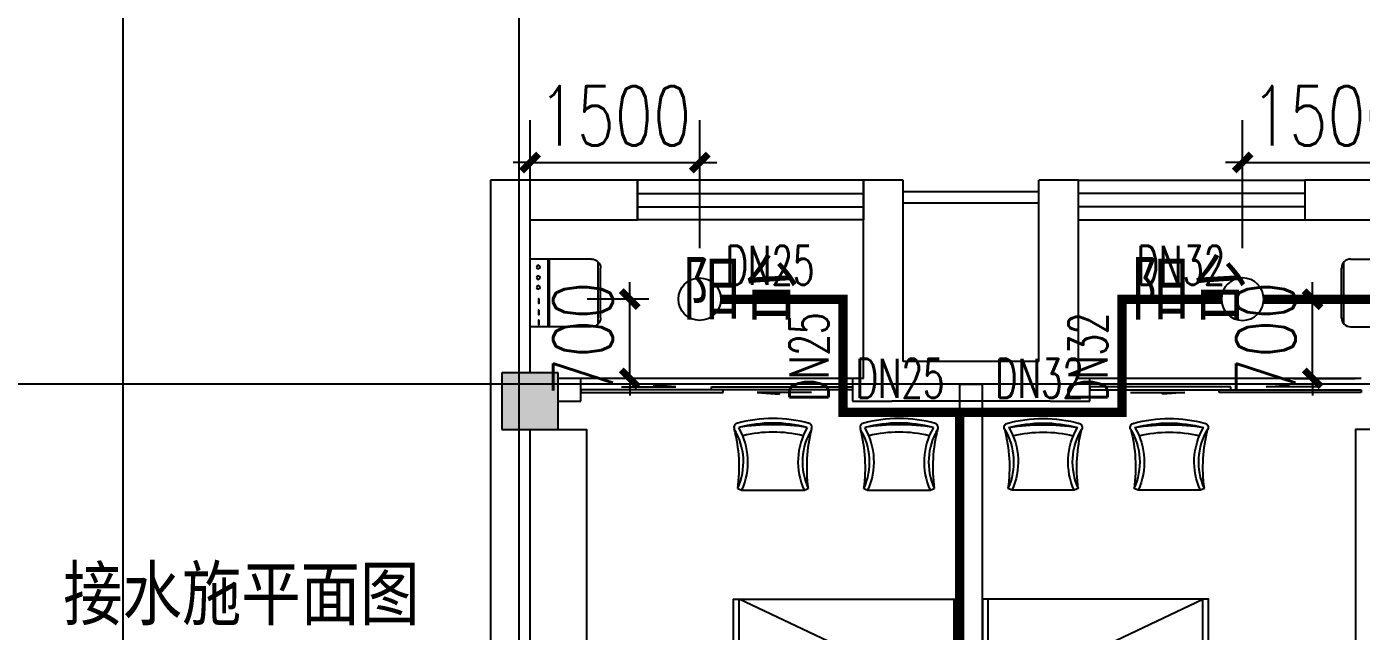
# Model space of a CAD drawing. Extents: x 0 to 2838408, y -923048 to 203859.
# Drawn here: x 2736413 to 2748213, y -333359 to -328018 of the extents above; entities that cross this region are included whole.
import ezdxf

# ---------------------------------------------------------------- set-up
doc = ezdxf.new("R2010")
doc.units = 0
doc.header["$LTSCALE"] = 1000
for name, color, linetype in [('A-Fixt', 81, 'Continuous'), ('COLUMN', 9, 'Continuous'), ('DIM_喷淋', 3, 'Continuous'), ('DOTE', 8, 'Continuous'), ('E2-栏杆', 92, 'Continuous'), ('EQUIP_喷头', 7, 'Continuous'), ('PIPE-喷淋', 6, 'Continuous'), ('PUB_HATCH', 8, 'Continuous'), ('PUB_TEXT', 7, 'Continuous'), ('TEXT_喷淋', 7, 'Continuous'), ('TWT_DIM', 3, 'Continuous'), ('WALL', 9, 'Continuous'), ('WINDOW', 4, 'Continuous'), ('XREF', 8, 'Continuous'), ('配景', 3, 'Continuous')]:
    doc.layers.add(name, color=color, linetype=linetype)
doc.styles.add('_TCH_DIM_T3', font='SIMPLEX', dxfattribs={"width": 0.75, "bigfont": 'HZTXT'})
doc.styles.add('_TWT_PIPEDN', font='SIMPLEX', dxfattribs={"width": 0.8, "height": 2.3, "bigfont": 'HZTXT'})
doc.styles.get("Standard").update_dxf_attribs({"font": 'geniso.shx', "bigfont": 'hztxt.shx'})
doc.dimstyles.new('_TWT_ARCH&&150', dxfattribs={"dimtxt": 525, "dimasz": 150, "dimexe": 375, "dimexo": 450, "dimgap": 150, "dimtad": 1, "dimdec": 0, "dimzin": 0, "dimdsep": 46, "dimtxsty": '_TCH_DIM_T3', "dimblk": 'ARCHTICK', "dimcen": 0.09, "dimclrt": 7, "dimazin": 2, "dimtfac": 1, "dimtdec": 0, "dimtix": 1, "dimtmove": 2, "dimatfit": 3, "dimfxl": 1, "dimtolj": 1, "dimtzin": 0, "dimarcsym": 0})

# ---------------------------------------------------------------- blocks, each defined once
blk = doc.blocks.new('单人床')
at = {"layer": 'A-Fixt'}
for p, q in [((47774, 13973), (48674, 13973)), ((47774, 12073), (48674, 13973)), ((47774, 12073), (48674, 12073))]:
    blk.add_line(p, q, dxfattribs=at)
blk.add_lwpolyline([(47774, 14023), (48674, 14023), (48674, 12023), (47774, 12023), (47774, 14023)], dxfattribs=at)
blk = doc.blocks.new('CH_AP01')
for p, q in [((-311, 17), (-275, 0)), ((-275, 0), (275, 0)), ((275, 0), (311, 17))]:
    blk.add_line(p, q)
for centre, radius, start, end in [((-307, 555), 37.8, 100.1859, 202.8359), ((0, -579), 1213, 74.7104, 105.2896), ((0, -579), 1173, 75.0287, 104.9713), ((307, 555), 37.8, 337.1641, 79.8141), ((-1658, 202), 1360, 352.1659, 14.4283), ((-824, 250), 563, 335.5038, 31.0903), ((0, -1278), 1857, 80.611, 99.389), ((-824, 250), 603, 335.5038, 30.2691), ((0, -579), 1093, 75.8767, 104.1233), ((824, 250), 603, 149.7309, 204.4962), ((824, 250), 563, 148.9097, 204.4962), ((1658, 202), 1360, 165.5717, 187.8341)]:
    blk.add_arc(centre, radius, start, end)
blk = doc.blocks.new('A$C61295E98')
at = {"color": 3}
for p, q in [((544, 598), (0, 598)), ((0, 598), (0, 0)), ((161, 598), (161, 0)), ((170, 0), (170, 598)), ((603, 572), (603, 26)), ((624, 518), (624, 80)), ((544, 0), (0, 0))]:
    blk.add_line(p, q, dxfattribs=at)
for points in [[(82, 540), (75, 540), (75, 577), (82, 577)], [(82, 453), (75, 453), (75, 490), (82, 490)], [(82, 353), (75, 353), (75, 389), (82, 389)]]:
    blk.add_lwpolyline(points, close=True, dxfattribs=at)
for centre in [(74, 250), (74, 164), (74, 71)]:
    blk.add_circle(centre, 15.7, dxfattribs=at)
for centre, start, end in [((544, 518), 360, 90), ((544, 80), 270, 0)]:
    blk.add_arc(centre, 80, start, end, dxfattribs=at)
blk = doc.blocks.new('宿舍')
at = {"layer": 'A-Fixt'}
for p, q in [((47854, 13802), (48354, 15702)), ((48354, 13802), (47854, 15702)), ((47854, 13802), (48354, 13802))]:
    blk.add_line(p, q, dxfattribs=at)
for points in [[(47854, 8602), (48354, 8602), (48354, 15702), (47854, 15702)], [(47854, 10676), (47970, 10676), (47970, 11743), (47854, 11743)]]:
    blk.add_lwpolyline(points, close=True, dxfattribs=at)
at = {"xscale": -1, "rotation": 90}
for p in [(63677, 60475), (63677, 58775)]:
    blk.add_blockref('单人床', p, dxfattribs=at)
at = {"layer": 'A-Fixt', "xscale": -1, "rotation": 180}
for p in [(50002, 9140), (51117, 9140)]:
    blk.add_blockref('CH_AP01', p, dxfattribs=at)
at = {"layer": '配景', "color": 252}
blk.add_blockref('A$C61295E98', (47854, 7097), dxfattribs=at)
blk = doc.blocks.new('$WINLIB2D$00000001')
at = {"color": 0}
for points in [[(-0.5, 0.5), (-0.5, -0.5)], [(-0.5, 0.5), (0.5, 0.5)], [(0.5, -0.5), (0.5, 0.5)], [(0.5, 0.1667), (-0.5, 0.1667)], [(0.5, -0.1667), (-0.5, -0.1667)], [(-0.5, -0.5), (0.5, -0.5)]]:
    blk.add_lwpolyline(points, dxfattribs=at)
blk = doc.blocks.new('$DorLib2D$00000131')
at = {"color": 0, "linetype": 'Continuous'}
for p, q in [((0.15, 0.125), (0.2319, 0.1973)), ((0.2319, 0.1973), (0.2319, 0.125)), ((-0.5, 0.125), (-0.5, 0)), ((0.0192, 0.125), (-0.5, 0.125)), ((0.0192, 0), (0.0192, 0.125)), ((0.35, 0.125), (0.15, 0.125)), ((-0.5, 0), (0.0192, 0)), ((-0.024, 0), (0.5, 0)), ((-0.024, -0.125), (-0.024, 0)), ((0.5, 0), (0.5, -0.125)), ((-0.35, -0.125), (-0.15, -0.125)), ((-0.2319, -0.1973), (-0.2319, -0.125)), ((-0.15, -0.125), (-0.2319, -0.1973)), ((0.5, -0.125), (-0.024, -0.125))]:
    blk.add_line(p, q, dxfattribs=at)
blk = doc.blocks.new('2F1')
at = {"layer": 'PUB_HATCH'}
blk.add_hatch(color=256, dxfattribs=at).paths.add_polyline_path([(2404566.7, -331075.2), (2404566.7, -331575.2), (2405066.7, -331575.2), (2405066.7, -331075.2)])
at = {"layer": 'COLUMN'}
for p, q in [((2404566.7, -331075.2), (2404566.7, -331575.2)), ((2405066.7, -331075.2), (2404566.7, -331075.2)), ((2405066.7, -331575.2), (2405066.7, -331075.2)), ((2404566.7, -331575.2), (2405066.7, -331575.2))]:
    blk.add_line(p, q, dxfattribs=at)
at = {"layer": 'DOTE'}
for p, q in [((2401216.7, -327575.2), (2401216.7, -410775.2)), ((2404716.7, -327575.2), (2404716.7, -410775.2)), ((2453916.7, -331175.2), (2343216.7, -331175.2)), ((2453916.7, -331175.2), (2343216.7, -331175.2))]:
    blk.add_line(p, q, dxfattribs=at)
at = {"layer": 'E2-栏杆'}
for points in [[(2408116.7, -329475.2), (2409316.7, -329475.2)], [(2408116.7, -329575.2), (2409316.7, -329575.2)]]:
    blk.add_lwpolyline(points, dxfattribs=at)
at = {"layer": 'WALL'}
for p, q in [((2405766.7, -329375.2), (2404466.7, -329375.2)), ((2404466.7, -329375.2), (2404466.7, -331325.2)), ((2405766.7, -329725.2), (2405766.7, -329375.2)), ((2408116.7, -329375.2), (2407766.7, -329375.2)), ((2407766.7, -329375.2), (2407766.7, -329725.2)), ((2408116.7, -330975.2), (2408116.7, -329375.2)), ((2409316.7, -330975.2), (2409316.7, -329375.2)), ((2409666.7, -329375.2), (2409316.7, -329375.2)), ((2409666.7, -329725.2), (2409666.7, -329375.2)), ((2412716.7, -329375.2), (2411666.7, -329375.2)), ((2411666.7, -329375.2), (2411666.7, -329725.2)), ((2404816.7, -329725.2), (2405766.7, -329725.2)), ((2404816.7, -329725.2), (2404816.7, -331075.2)), ((2407766.7, -331125.2), (2407766.7, -329725.2)), ((2409666.7, -331125.2), (2409666.7, -329725.2)), ((2411666.7, -329725.2), (2412616.7, -329725.2)), ((2409316.7, -330975.2), (2408116.7, -330975.2)), ((2405266.7, -331125.2), (2405066.7, -331125.2)), ((2405266.7, -331325.2), (2405266.7, -331125.2)), ((2407766.7, -331125.2), (2407666.7, -331125.2)), ((2407666.7, -331125.2), (2407666.7, -331325.2)), ((2408616.7, -336275.2), (2408616.7, -331175.2)), ((2408616.7, -331175.2), (2408816.7, -331175.2)), ((2408816.7, -336275.2), (2408816.7, -331175.2)), ((2409766.7, -331125.2), (2409666.7, -331125.2)), ((2409766.7, -331325.2), (2409766.7, -331125.2)), ((2404466.7, -331325.2), (2404466.7, -333775.2)), ((2405066.7, -331325.2), (2405266.7, -331325.2)), ((2407666.7, -331325.2), (2408016.7, -331325.2)), ((2409416.7, -331325.2), (2408016.7, -331325.2)), ((2409416.7, -331325.2), (2409766.7, -331325.2)), ((2404816.7, -331575.2), (2404816.7, -333875.2))]:
    blk.add_line(p, q, dxfattribs=at)
at = {"layer": 'WINDOW'}
for p, q in [((2407666.7, -331125.2), (2405266.7, -331125.2)), ((2412166.7, -331125.2), (2409766.7, -331125.2))]:
    blk.add_line(p, q, dxfattribs=at)
at = {"xscale": -1, "rotation": 180}
blk.add_blockref('宿舍', (2356962.9, -322973.6), dxfattribs=at)
at = {"rotation": 180}
blk.add_blockref('宿舍', (2460470.6, -322973.6), dxfattribs=at)
at = {"layer": 'WINDOW', "rotation": 180}
for name, p, xscale, yscale, zscale in [('$WINLIB2D$00000001', (2406766.7, -329550.2), 2000, 350, 2000), ('$WINLIB2D$00000001', (2410666.7, -329550.2), -2000, 350, -2000), ('$DorLib2D$00000131', (2406466.7, -331225.2), 2400, -200, 2400), ('$DorLib2D$00000131', (2410966.7, -331225.2), -2400, -200, -2400)]:
    blk.add_blockref(name, p, dxfattribs=dict(at, xscale=xscale, yscale=yscale, zscale=zscale))
at = {"layer": 'PUB_TEXT'}
for p in [(2406162.1, -330607.1), (2410129.2, -330607.1)]:
    blk.add_text('阳台', height=525, dxfattribs=at).set_placement(p)
blk = doc.blocks.new('_ArchTick')
at = {"color": 0, "linetype": 'ByBlock', "const_width": 0.4}
blk.add_lwpolyline([(-0.5, -0.5), (0.5, 0.5)], dxfattribs=at)
blk = doc.blocks.new('*D1844')
at = {"layer": 'Defpoints', "color": 0, "linetype": 'ByBlock', "transparency": 16777216}
for p in [(2742363, -329218), (2740863, -330425), (2742363, -330425)]:
    blk.add_point(p, dxfattribs=at)
at = {"layer": 'TWT_DIM', "color": 0, "linetype": 'ByBlock', "lineweight": -2, "transparency": 16777216}
for p, q in [((2740863, -329975), (2740863, -328843)), ((2742363, -329975), (2742363, -328843)), ((2740863, -329218), (2740713, -329218)), ((2740863, -329218), (2742363, -329218)), ((2742363, -329218), (2742513, -329218))]:
    blk.add_line(p, q, dxfattribs=at)
at = {"layer": 'TWT_DIM', "color": 0, "linetype": 'ByBlock', "lineweight": -2, "transparency": 16777216, "xscale": 150, "yscale": 150, "zscale": 150}
blk.add_blockref('_ArchTick', (2740863, -329218), dxfattribs=at)
at = {"layer": 'TWT_DIM', "color": 0, "linetype": 'ByBlock', "lineweight": -2, "transparency": 16777216, "xscale": 150, "yscale": 150, "zscale": 150, "rotation": 180}
blk.add_blockref('_ArchTick', (2742363, -329218), dxfattribs=at)
at = {"layer": 'TWT_DIM', "color": 7, "linetype": 'ByBlock', "transparency": 16777216, "insert": (2741613, -328805), "char_height": 525, "attachment_point": 5, "style": '_TCH_DIM_T3'}
blk.add_mtext('\\A1;1500', dxfattribs=at)
blk = doc.blocks.new('*D1845')
at = {"layer": 'Defpoints', "color": 0, "linetype": 'ByBlock', "transparency": 16777216}
for p in [(2741744, -330425), (2742363, -330425), (2742363, -331125)]:
    blk.add_point(p, dxfattribs=at)
at = {"layer": 'TWT_DIM', "color": 0, "linetype": 'ByBlock', "lineweight": -2, "transparency": 16777216}
for p, q in [((2741744, -330425), (2741744, -330275)), ((2741913, -330425), (2741369, -330425)), ((2741744, -331125), (2741744, -330425)), ((2741913, -331125), (2741369, -331125)), ((2741744, -331125), (2741744, -331275))]:
    blk.add_line(p, q, dxfattribs=at)
at = {"layer": 'TWT_DIM', "color": 0, "linetype": 'ByBlock', "lineweight": -2, "transparency": 16777216, "xscale": 150, "yscale": 150, "zscale": 150}
for p, rotation in [((2741744, -330425), 270), ((2741744, -331125), 90)]:
    blk.add_blockref('_ArchTick', p, dxfattribs=dict(at, rotation=rotation))
at = {"layer": 'TWT_DIM', "color": 7, "linetype": 'ByBlock', "transparency": 16777216, "insert": (2741331, -330775), "char_height": 525, "attachment_point": 5, "rotation": 90, "style": '_TCH_DIM_T3'}
blk.add_mtext('\\A1;700', dxfattribs=at)
blk = doc.blocks.new('*D1848')
at = {"layer": 'Defpoints', "color": 0, "linetype": 'ByBlock', "transparency": 16777216}
for p in [(2748663, -329218), (2747163, -330425), (2748663, -330425)]:
    blk.add_point(p, dxfattribs=at)
at = {"layer": 'TWT_DIM', "color": 0, "linetype": 'ByBlock', "lineweight": -2, "transparency": 16777216}
for p, q in [((2747163, -329975), (2747163, -328843)), ((2748663, -329975), (2748663, -328843)), ((2747163, -329218), (2747013, -329218)), ((2747163, -329218), (2748663, -329218)), ((2748663, -329218), (2748813, -329218))]:
    blk.add_line(p, q, dxfattribs=at)
at = {"layer": 'TWT_DIM', "color": 0, "linetype": 'ByBlock', "lineweight": -2, "transparency": 16777216, "xscale": 150, "yscale": 150, "zscale": 150}
blk.add_blockref('_ArchTick', (2747163, -329218), dxfattribs=at)
at = {"layer": 'TWT_DIM', "color": 0, "linetype": 'ByBlock', "lineweight": -2, "transparency": 16777216, "xscale": 150, "yscale": 150, "zscale": 150, "rotation": 180}
blk.add_blockref('_ArchTick', (2748663, -329218), dxfattribs=at)
at = {"layer": 'TWT_DIM', "color": 7, "linetype": 'ByBlock', "transparency": 16777216, "insert": (2747913, -328805), "char_height": 525, "attachment_point": 5, "style": '_TCH_DIM_T3'}
blk.add_mtext('\\A1;1500', dxfattribs=at)
blk = doc.blocks.new('*D1849')
at = {"layer": 'Defpoints', "color": 0, "linetype": 'ByBlock', "transparency": 16777216}
for p in [(2747163, -330425), (2747782, -330425), (2747163, -331125)]:
    blk.add_point(p, dxfattribs=at)
at = {"layer": 'TWT_DIM', "color": 0, "linetype": 'ByBlock', "lineweight": -2, "transparency": 16777216}
for p, q in [((2747782, -330425), (2747782, -330275)), ((2747613, -330425), (2748157, -330425)), ((2747782, -331125), (2747782, -330425)), ((2747613, -331125), (2748157, -331125)), ((2747782, -331125), (2747782, -331275))]:
    blk.add_line(p, q, dxfattribs=at)
at = {"layer": 'TWT_DIM', "color": 0, "linetype": 'ByBlock', "lineweight": -2, "transparency": 16777216, "xscale": 150, "yscale": 150, "zscale": 150}
for p, rotation in [((2747782, -330425), 270), ((2747782, -331125), 90)]:
    blk.add_blockref('_ArchTick', p, dxfattribs=dict(at, rotation=rotation))
at = {"layer": 'TWT_DIM', "color": 7, "linetype": 'ByBlock', "transparency": 16777216, "insert": (2747369, -330775), "char_height": 525, "attachment_point": 5, "rotation": 90, "style": '_TCH_DIM_T3'}
blk.add_mtext('\\A1;700', dxfattribs=at)
blk = doc.blocks.new('$TwtSys$00000125')
blk.add_circle((0, 0, 0), 1)

msp = doc.modelspace()

# ---------------------------------------------------------------- hatches: boundary and pattern name
at = {"layer": 'PIPE-喷淋', "linetype": 'ByBlock'}
for points in [[(2743629.3, -330425.2), (2743670.6, -330425.2), (2743670.6, -330384)], [(2743629.3, -330425.2), (2743629.3, -330384), (2743670.6, -330384)], [(2746095.8, -330425.2), (2746054.5, -330425.2), (2746054.5, -330384)], [(2746095.8, -330425.2), (2746095.8, -330384), (2746054.5, -330384)], [(2743629.3, -331425.2), (2743629.3, -331466.5), (2743588.1, -331466.5)], [(2743629.3, -331425.2), (2743588.1, -331425.2), (2743588.1, -331466.5)], [(2746095.8, -331425.2), (2746095.8, -331466.5), (2746137, -331466.5)], [(2746095.8, -331425.2), (2746137, -331425.2), (2746137, -331466.5)]]:
    msp.add_hatch(color=256, dxfattribs=at).paths.add_polyline_path(points)

# ---------------------------------------------------------------- linework, layer by layer
at = {"layer": 'PIPE-喷淋', "linetype": 'ByBlock', "ltscale": 1.5, "const_width": 82.5}
for points in [[(2743629.3, -330425.2), (2742550, -330425.2)], [(2743629.3, -331425.2), (2743629.3, -330425.2)], [(2746095.8, -331425.2), (2746095.8, -330425.2)], [(2746095.8, -330425.2), (2746975, -330425.2)], [(2747350, -330425.2), (2750175, -330425.2)], [(2744662.5, -331425.2), (2743629.3, -331425.2)], [(2744662.5, -336614.7), (2744662.5, -331425.2)], [(2744662.5, -331425.2), (2746095.8, -331425.2)]]:
    msp.add_lwpolyline(points, dxfattribs=at)

# ---------------------------------------------------------------- block references
at = {"layer": 'EQUIP_喷头', "linetype": 'ByBlock', "xscale": 187.5, "yscale": 187.5, "zscale": 187.5}
msp.add_blockref('$TwtSys$00000125', (2742362.5, -330425.2), dxfattribs=at)
at = {"layer": 'EQUIP_喷头', "linetype": 'ByBlock', "xscale": 187.5, "yscale": -187.5, "zscale": 187.5, "rotation": 180}
msp.add_blockref('$TwtSys$00000125', (2747162.5, -330425.2), dxfattribs=at)
at = {"layer": 'XREF'}
msp.add_blockref('2F1', (336045.8, 0), dxfattribs=at)

# ---------------------------------------------------------------- texts
at = {"layer": 'DIM_喷淋', "color": 7}
msp.add_text('接水施平面图', height=525, dxfattribs=at).set_placement((2736735, -333306.3))
at = {"layer": 'TEXT_喷淋', "color": 251, "linetype": 'ByBlock', "style": '_TWT_PIPEDN', "width": 0.64}
for s, p in [('DN25', (2742591.1, -330297.7)), ('DN32', (2746224.4, -330297.7)), ('DN25', (2743741.1, -331297.7)), ('DN32', (2744974.4, -331297.7))]:
    msp.add_text(s, height=345, dxfattribs=at).set_placement(p)
for s, p in [('DN25', (2743501.8, -331330)), ('DN32', (2745968.3, -331330))]:
    msp.add_text(s, height=345, rotation=90, dxfattribs=at).set_placement(p)

# ---------------------------------------------------------------- dimensions: what is measured, and where the dimension line sits
at = {"layer": 'TWT_DIM', "linetype": 'ByBlock'}
for p1, p2, distance, picture, middle in [((2740862.5, -330425.2), (2742362.5, -330425.2), 1207.4, '*D1844', (2741612.5, -328805.3)), ((2747162.5, -330425.2), (2748662.5, -330425.2), 1207.4, '*D1848', (2747912.5, -328805.3)), ((2742362.5, -331125.2), (2742362.5, -330425.2), 619, '*D1845', (2741331, -330775.2)), ((2747162.5, -331125.2), (2747162.5, -330425.2), -619, '*D1849', (2747369, -330775.2))]:
    dim = msp.add_aligned_dim(p1=p1, p2=p2, distance=distance, dimstyle='_TWT_ARCH&&150', dxfattribs=at)
    dim.commit()
    dim.dimension.update_dxf_attribs({"geometry": picture, "text_midpoint": middle})

doc.saveas('drawing.dxf')
